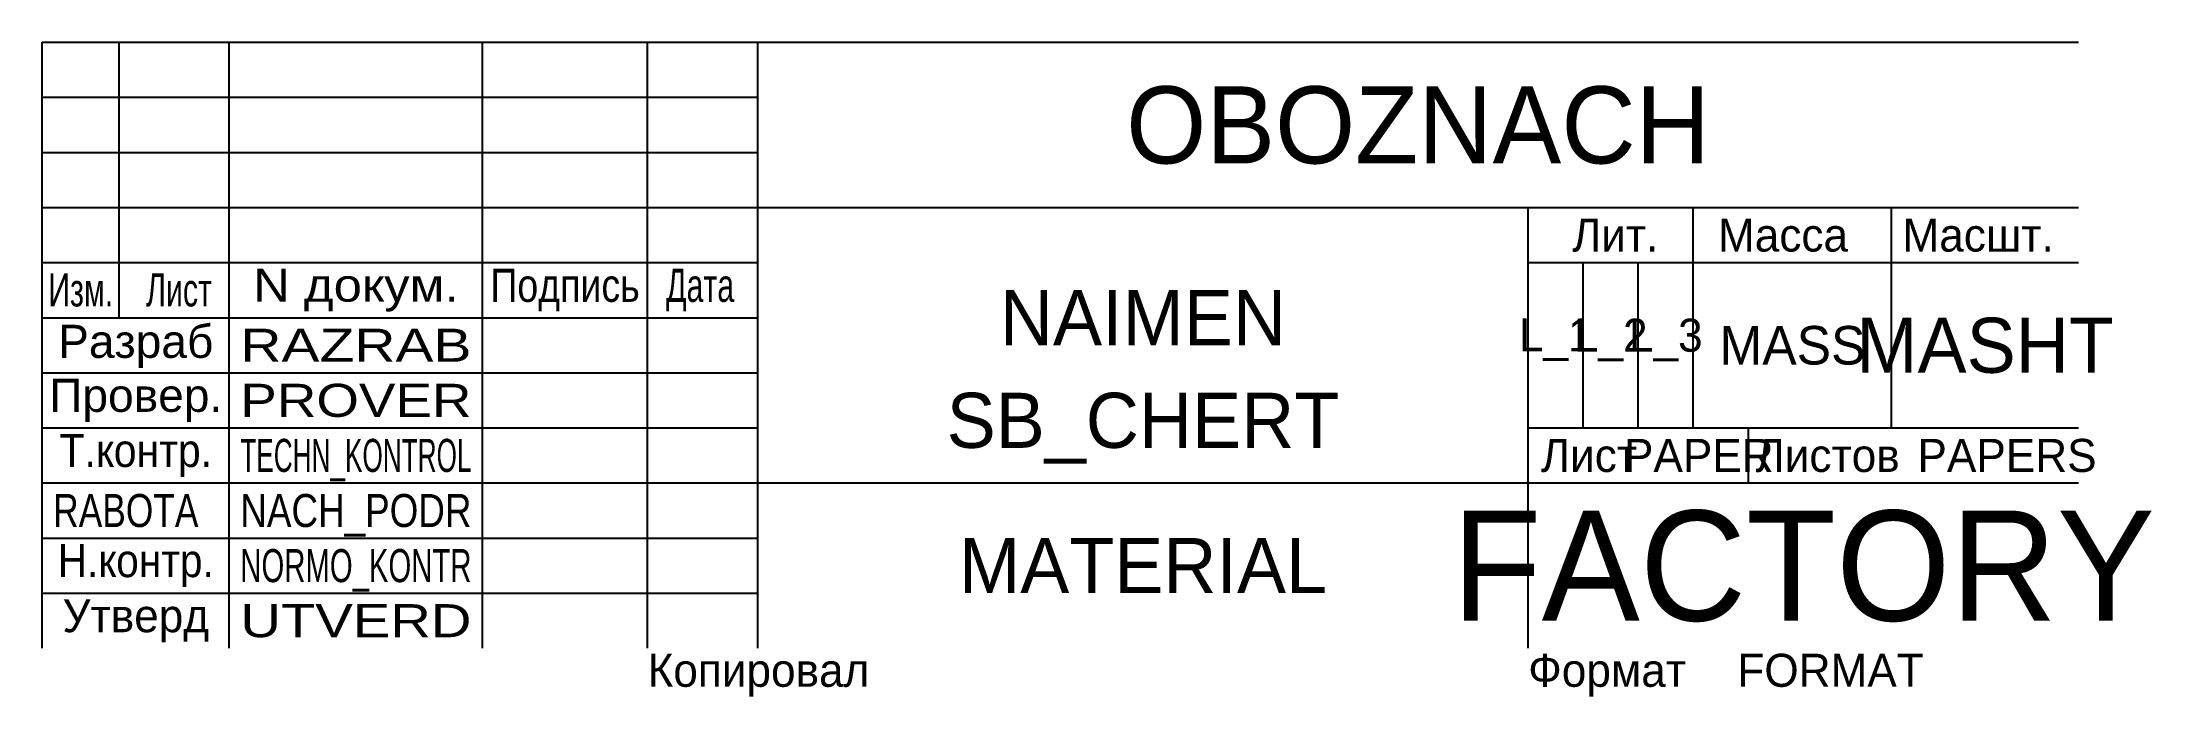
# Model space of a CAD drawing. Extents: x -190 to 2, y 1 to 60.
import ezdxf
from ezdxf.enums import TextEntityAlignment as Align

# ---------------------------------------------------------------- set-up
doc = ezdxf.new("R2010")
doc.units = 0
doc.header["$LTSCALE"] = 7
doc.header["$MEASUREMENT"] = 0
doc.layers.get('0').update_dxf_attribs({"linetype": 'CONTINUOUS'})
doc.styles.add('T', font='es_win.shx', dxfattribs={"bigfont": 'my_b_f.shx'})

msp = doc.modelspace()

# ---------------------------------------------------------------- linework, layer by layer
at = {"color": 1, "linetype": 'ByBlock'}
for p, q in [((-190, 60), (-5, 60)), ((-190, 5), (-190, 60)), ((-183, 35), (-183, 60)), ((-173, 5), (-173, 60)), ((-150, 5), (-150, 60)), ((-135, 5), (-135, 60)), ((-125, 5), (-125, 60)), ((-125, 45), (-5, 45)), ((-55, 5), (-55, 45)), ((-40, 25), (-40, 45)), ((-22, 25), (-22, 45)), ((-190, 40), (-125, 40)), ((-55, 40), (-5, 40)), ((-190, 35), (-125, 35)), ((-55, 25), (-5, 25)), ((-35, 20), (-35, 25)), ((-125, 20), (-5, 20))]:
    msp.add_line(p, q, dxfattribs=at)
at = {"color": 7, "linetype": 'ByBlock'}
for p, q in [((-190, 55), (-125, 55)), ((-190, 50), (-125, 50)), ((-190, 45), (-125, 45)), ((-50, 25), (-50, 40)), ((-45, 25), (-45, 40)), ((-190, 30), (-125, 30)), ((-190, 25), (-125, 25)), ((-190, 20), (-125, 20)), ((-190, 15), (-125, 15)), ((-190, 10), (-125, 10))]:
    msp.add_line(p, q, dxfattribs=at)

# ---------------------------------------------------------------- texts
at = {"color": 7, "linetype": 'ByBlock', "style": 'T'}
for s, p in [('Лит.', (-51, 41)), ('Масса', (-37.76, 41)), ('Масшт.', (-21, 41)), ('Лист', (-53.83, 21)), ('Листов', (-34.33, 21)), ('Копировал', (-135, 1.5)), ('Формат', (-55, 1.5))]:
    msp.add_text(s, height=3, dxfattribs=at).set_placement(p)
for s, width, p in [('Изм.', 0.686275, (-186.5, 37.5)), ('Лист', 0.686275, (-177.57, 37.5)), ('N докум.', 1.15152, (-161.5, 37.5)), ('Подпись', 0.85, (-142.5, 37.5)), ('Дата', 0.686275, (-130.23, 37.5)), ('Разраб', 1.04478, (-181.5, 32.5)), ('Провер.', 1.04478, (-181.5, 27.5)), ('Т.контр.', 0.927152, (-181.5, 22.5)), ('Н.контр.', 0.921053, (-181.5, 12.5))]:
    msp.add_text(s, height=3, dxfattribs=dict(at, width=width)).set_placement(p, align=Align.MIDDLE)
msp.add_text('Утверд', height=3, dxfattribs=at).set_placement((-181.5, 7.5), align=Align.MIDDLE)
at = {"color": 1, "linetype": 'ByBlock', "style": 'T'}
msp.add_attdef('OBOZNACH', text=' ', height=7, dxfattribs=at).set_placement((-65, 52.5), align=Align.MIDDLE)
at = {"color": 7, "linetype": 'ByBlock', "style": 'T'}
for tag, text, height, p in [('NAIMEN', ' ', 5, (-90, 35)), ('MASHT', '1:1', 5, (-13.5, 32.5)), ('MASS', '', 3.5, (-31, 32.5)), ('PAPER', ' ', 3, (-39.5, 22.5)), ('PAPERS', '1 ', 3, (-11.5, 22.5)), ('MATERIAL', ' ', 5, (-90, 12.5))]:
    msp.add_attdef(tag, text=text, height=height, dxfattribs=at).set_placement(p, align=Align.MIDDLE)
at = {"color": 7, "linetype": 'ByBlock', "style": 'T', "flags": 8}
for tag, text, height, p in [('L_1', ' ', 3, (-52.5, 33)), ('L_2', ' ', 3, (-47.5, 33)), ('L_3', ' ', 3, (-42.5, 33)), ('SB_CHERT', 'Сборочный чертеж', 5, (-90, 25))]:
    msp.add_attdef(tag, text=text, height=height, dxfattribs=at).set_placement(p, align=Align.MIDDLE)
at = {"color": 7, "linetype": 'ByBlock', "style": 'T'}
for tag, width, p, p2 in [('RAZRAB', 1.387683, (-172, 31), (-151, 31)), ('PROVER', 1.471001, (-172, 26), (-151, 26)), ('NORMO_KONTR', 0.758976, (-172, 11), (-151, 11))]:
    msp.add_attdef(tag, text='', height=3, dxfattribs=dict(at, width=width)).set_placement(p, p2, align=Align.FIT)
at = {"color": 7, "linetype": 'ByBlock', "style": 'T', "flags": 8}
for tag, width, p, p2 in [('TECHN_KONTROL', 0.675862, (-172, 21), (-151, 21)), ('NACH_PODR', 0.964365, (-172, 16), (-151, 16)), ('UTVERD', 1.482124, (-172, 6), (-151, 6))]:
    msp.add_attdef(tag, text='', height=3, dxfattribs=dict(at, width=width)).set_placement(p, p2, align=Align.FIT)
at = {"color": 7, "linetype": 'ByBlock', "style": 'T', "width": 0.8, "flags": 8}
msp.add_attdef('RABOTA', (-189, 16), '', height=3, rotation=0.0003, dxfattribs=at)
at = {"color": 1, "linetype": 'ByBlock', "style": 'T', "flags": 8}
msp.add_attdef('FACTORY', text='', height=10, dxfattribs=at).set_placement((-30, 12.5), align=Align.MIDDLE)
at = {"color": 7, "linetype": 'ByBlock', "style": 'T'}
msp.add_attdef('FORMAT', (-36, 1.5), 'A4', height=3, dxfattribs=at)

doc.saveas('drawing.dxf')
